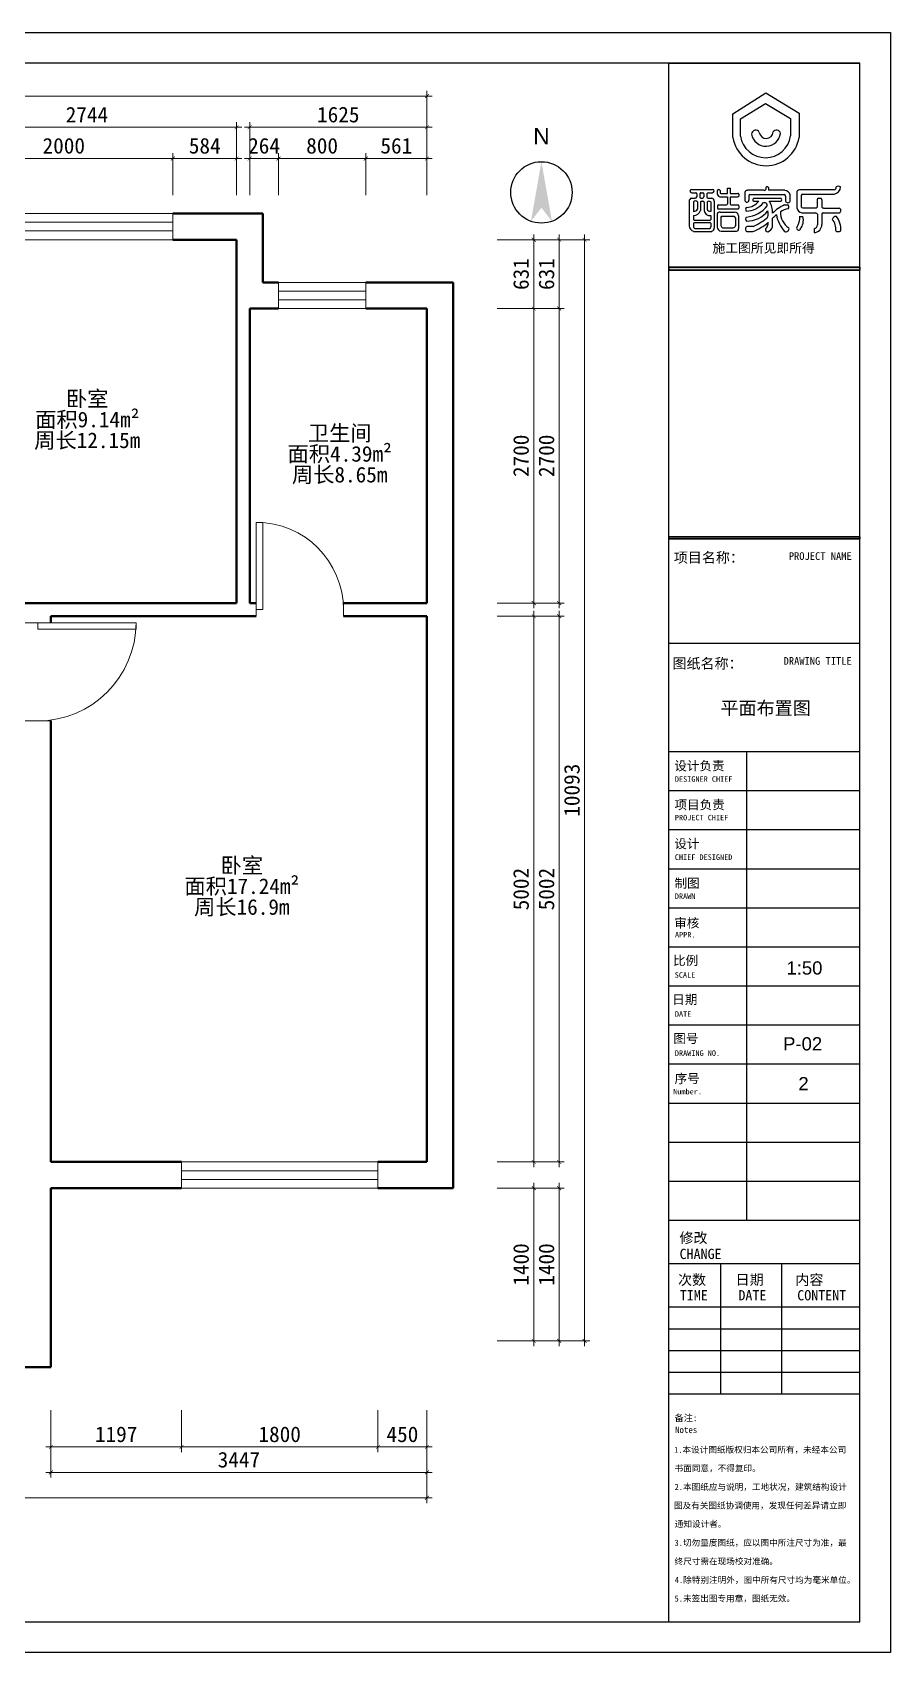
# Model space of a CAD drawing. Header units: millimetres. Extents: x 0 to 67000, y -21025 to -3421.
# Drawn here: x 36133 to 44000, y -21025 to -6175 of the extents above; entities that cross this region are included whole.
import ezdxf

# ---------------------------------------------------------------- set-up
doc = ezdxf.new("R2010")
doc.units = ezdxf.units.MM
doc.layers.get('0').update_dxf_attribs({"lineweight": 13})
for name, color, linetype in [('00图框', 7, 'Continuous'), ('SH-尺寸标注', 32, 'Continuous'), ('SH-符号标注', 1, 'Continuous'), ('图框', 4, 'Continuous'), ('图框文字', 7, 'Continuous')]:
    doc.layers.add(name, color=color, linetype=linetype)
for name, color, linetype, lineweight in [('BS-非承重墙', 7, 'Continuous', 50), ('DS-门窗', 7, 'Continuous', 13), ('SH-文字标注', 2, 'Continuous', 13)]:
    doc.layers.add(name, color=color, linetype=linetype, lineweight=lineweight)
doc.styles.add('0e113b756c7cbd20a20592cb0b51655f_SimSun', font='', dxfattribs={"height": 176.635064})
doc.styles.add('1e150f8d9abff80a802f8b29d9676000_SimSun', font='', dxfattribs={"height": 235.513419})
doc.styles.add('2d1e2366a3f214301024c2bbb94502e4_SimSun', font='', dxfattribs={"height": 125.877061})
doc.styles.add('31c75dbd597bbf9dbb9d78976e414cb7_SimSun', font='', dxfattribs={"height": 141.056165})
doc.styles.add('8c1861f19ccae897a1b159ab4070abdc_SimSun', font='', dxfattribs={"height": 214.912156})
doc.styles.add('b411453e04fa315575d897f6d9934d12_SimSun', font='', dxfattribs={"height": 210.993931})
doc.styles.add('DEFAULT_COMPASS_NEW_TEXT_STYLE46.90906220242788_Arial', font='', dxfattribs={"height": 375.272498})
doc.styles.add('e7311fcd6f339991f75d87c2bb3e43e7_SimSun', font='', dxfattribs={"height": 149.872176})
doc.styles.get("Standard").update_dxf_attribs({"font": 'SimSun.ttf'})
doc.styles.add('T_20_SimSun', font='', dxfattribs={"height": 178.571429})
doc.styles.add('自定义样式_Arial_303.3707865168539', font='', dxfattribs={"height": 303.370787})
doc.styles.add('自定义样式_SimSun_303.3707865168539', font='', dxfattribs={"height": 303.370787})
doc.styles.get('0e113b756c7cbd20a20592cb0b51655f_SimSun').set_extended_font_data('SimSun')
doc.styles.get('1e150f8d9abff80a802f8b29d9676000_SimSun').set_extended_font_data('SimSun')
doc.styles.get('2d1e2366a3f214301024c2bbb94502e4_SimSun').set_extended_font_data('SimSun')
doc.styles.get('31c75dbd597bbf9dbb9d78976e414cb7_SimSun').set_extended_font_data('SimSun')
doc.styles.get('8c1861f19ccae897a1b159ab4070abdc_SimSun').set_extended_font_data('SimSun')
doc.styles.get('b411453e04fa315575d897f6d9934d12_SimSun').set_extended_font_data('SimSun')
doc.styles.get('DEFAULT_COMPASS_NEW_TEXT_STYLE46.90906220242788_Arial').set_extended_font_data('Arial')
doc.styles.get('e7311fcd6f339991f75d87c2bb3e43e7_SimSun').set_extended_font_data('SimSun')
doc.styles.get('T_20_SimSun').set_extended_font_data('SimSun')
doc.styles.get('自定义样式_Arial_303.3707865168539').set_extended_font_data('Arial')
doc.styles.get('自定义样式_SimSun_303.3707865168539').set_extended_font_data('SimSun')
doc.dimstyles.new('D_20_2.35', dxfattribs={"dimtxt": 142.857143, "dimasz": 35.714286, "dimexe": 47.619048, "dimexo": 0, "dimgap": 0, "dimtad": 1, "dimdec": 0, "dimzin": 1, "dimdsep": 46, "dimtxsty": 'Standard', "dimblk": 'ARCHTICK', "dimcen": 0.09, "dimdle": 47.619048, "dimclrd": 252, "dimclre": 252, "dimclrt": 134, "dimadec": 0, "dimazin": 0, "dimtfac": 1, "dimtdec": 4, "dimtix": 1, "dimtmove": 2, "dimatfit": 3, "dimfxl": 335.714273, "dimfxlon": 1, "dimtolj": 1, "dimtzin": 0, "dimlwd": 9, "dimlwe": 9, "dimarcsym": 0})

# ---------------------------------------------------------------- blocks, each defined once
blk = doc.blocks.new('_Frame133990009')
at = {"layer": '00图框'}
for points in [[(-1, -5885), (-3501, -5885), (-3501, -5941), (-1, -5941)], [(-1, -10828), (-3501, -10828), (-3501, -10867), (-1, -10867)]]:
    blk.add_hatch(color=251, dxfattribs=at).paths.add_polyline_path(points, flags=0)
at = {"color": 7, "linetype": 'Continuous', "ltscale": 2}
for p, q in [((-3501, -5885), (-1, -5885)), ((-3501, -5941), (-3501, -5885)), ((-1, -5885), (-1, -5941)), ((-1, -5941), (-3501, -5941)), ((-3501, -10828), (-1, -10828)), ((-3501, -10867), (-3501, -10828)), ((-1, -10867), (-3501, -10867)), ((-1, -10828), (-1, -10867))]:
    blk.add_line(p, q, dxfattribs=at)
at = {"layer": '00图框', "color": 7, "linetype": 'Continuous', "ltscale": 2}
for p, q in [((-3501, -30715), (-3501, -2147)), ((-3501, -2147), (-1, -2147)), ((-2325, -3072), (-1720, -2691)), ((-2187, -3167), (-1730, -2883)), ((-1730, -2883), (-1269, -3158)), ((-1720, -2691), (-1113, -3063)), ((-2325, -3509), (-2325, -3072)), ((-2187, -3484), (-2187, -3167)), ((-1269, -3158), (-1269, -3478)), ((-1113, -3063), (-1113, -3506)), ((-2427, -4533), (-2427, -4439)), ((-2427, -4439), (-2378, -4439)), ((-2378, -4439), (-2378, -4533)), ((-1724, -4422), (-1724, -4461)), ((-1674, -4422), (-1674, -4461)), ((-3130, -4676), (-3130, -5128)), ((-3084, -4458), (-2700, -4458)), ((-3083, -4621), (-3016, -4621)), ((-3080, -4520), (-3007, -4520)), ((-3046, -4688), (-3046, -4861)), ((-2985, -4540), (-2985, -4596)), ((-2977, -4686), (-2977, -4822)), ((-2932, -4540), (-2932, -4596)), ((-2923, -4699), (-2923, -4844)), ((-2905, -4519), (-2876, -4519)), ((-2905, -4621), (-2876, -4621)), ((-2905, -4677), (-2876, -4677)), ((-2860, -4540), (-2860, -4596)), ((-2853, -4699), (-2853, -4844)), ((-2803, -4540), (-2803, -4596)), ((-2800, -4686), (-2800, -4822)), ((-2779, -4621), (-2713, -4621)), ((-2776, -4520), (-2703, -4520)), ((-2733, -4688), (-2733, -4861)), ((-2669, -4676), (-2669, -5167)), ((-2614, -4483), (-2614, -4545)), ((-2592, -4741), (-2441, -4741)), ((-2558, -4480), (-2558, -4520)), ((-2542, -4596), (-2427, -4596)), ((-2541, -4533), (-2427, -4533)), ((-2427, -4596), (-2427, -4722)), ((-2378, -4533), (-2239, -4533)), ((-2378, -4594), (-2237, -4594)), ((-2378, -4594), (-2378, -4723)), ((-2362, -4741), (-2240, -4741)), ((-2218, -4545), (-2218, -4580)), ((-2106, -4514), (-2106, -4660)), ((-1750, -4476), (-2059, -4476)), ((-2035, -4575), (-2035, -4655)), ((-2013, -4555), (-1386, -4555)), ((-1947, -4676), (-1853, -4676)), ((-1942, -4621), (-1448, -4621)), ((-1767, -4702), (-1731, -4702)), ((-1376, -4476), (-1659, -4476)), ((-1653, -4676), (-1447, -4676)), ((-1379, -4743), (-1323, -4743)), ((-1362, -4585), (-1362, -4675)), ((-1274, -4676), (-1274, -4561)), ((-1153, -4495), (-1153, -4797)), ((-467, -4466), (-1088, -4466)), ((-1075, -4571), (-1075, -4777)), ((-1046, -4544), (-471, -4544)), ((-781, -4652), (-781, -4785)), ((-758, -4620), (-710, -4620)), ((-696, -4652), (-696, -4786)), ((-3046, -4937), (-3046, -5014)), ((-3024, -5024), (-2755, -5024)), ((-2733, -4937), (-2733, -5014)), ((-2617, -4912), (-2617, -5150)), ((-2611, -4760), (-2611, -4803)), ((-2591, -4818), (-2232, -4818)), ((-2558, -4874), (-2295, -4874)), ((-2548, -4985), (-2548, -5118)), ((-2536, -4952), (-2315, -4952)), ((-2280, -4981), (-2280, -5124)), ((-2221, -4941), (-2221, -5178)), ((-2216, -4761), (-2216, -4802)), ((-1599, -5146), (-1599, -4989)), ((-1101, -4953), (-1041, -4953)), ((-1060, -4888), (-809, -4888)), ((-1047, -4799), (-813, -4799)), ((-777, -4914), (-777, -5110)), ((-697, -4914), (-697, -5103)), ((-673, -4888), (-378, -4888)), ((-667, -4800), (-379, -4800)), ((-355, -4820), (-355, -4867)), ((-3049, -5228), (-2715, -5228)), ((-3046, -5079), (-3046, -5146)), ((-3027, -5066), (-2746, -5066)), ((-3012, -5176), (-2756, -5176)), ((-2733, -5079), (-2733, -5146)), ((-2542, -5227), (-2260, -5227)), ((-2509, -5162), (-2324, -5162)), ((-2071, -5231), (-1963, -5231)), ((-1956, -5140), (-2066, -5140)), ((-838, -5179), (-838, -5249)), ((-3501, -10867), (-1, -10867)), ((-3501, -12775), (-1, -12775)), ((-3501, -14763), (-1, -14763)), ((-2069, -23354), (-2069, -14763)), ((-3501, -15479), (-1, -15479)), ((-3501, -16195), (-1, -16195)), ((-3501, -16911), (-1, -16911)), ((-3501, -17627), (-1, -17627)), ((-3501, -18343), (-1, -18343)), ((-3501, -19059), (-1, -19059)), ((-3501, -19775), (-1, -19775)), ((-3501, -20491), (-1, -20491)), ((-3501, -21207), (-1, -21207)), ((-3501, -21922), (-1, -21922)), ((-3501, -22638), (-1, -22638)), ((-3501, -23354), (-1, -23354)), ((-3501, -24150), (-1, -24150)), ((-2546, -26536), (-2546, -24150)), ((-1432, -26536), (-1432, -24150)), ((-3501, -24945), (-1, -24945)), ((-3501, -25343), (-1, -25343)), ((-3501, -25741), (-1, -25741)), ((-3501, -26138), (-1, -26138)), ((-3501, -26536), (-1, -26536))]:
    blk.add_line(p, q, dxfattribs=at)
at = {"layer": '00图框', "color": 251, "linetype": 'Continuous', "ltscale": 2}
for p, q in [((-1, -5885), (-3501, -5885)), ((-3501, -5885), (-3501, -5941)), ((-1, -5941), (-1, -5885)), ((-3501, -5941), (-1, -5941)), ((-1, -10828), (-3501, -10828)), ((-3501, -10828), (-3501, -10867)), ((-3501, -10867), (-1, -10867)), ((-1, -10867), (-1, -10828))]:
    blk.add_line(p, q, dxfattribs=at)
at = {"layer": '00图框', "color": 7, "linetype": 'Continuous', "ltscale": 2, "flags": 128}
for points in [[(-41435, -1581), (565, -1581), (565, -31281), (-41435, -31281), (-41435, -1581)], [(-39567, -30715), (-1, -30715), (-1, -2147), (-39567, -2147), (-39567, -30715)]]:
    blk.add_lwpolyline(points, dxfattribs=at)
at = {"layer": '00图框', "color": 7, "linetype": 'Continuous', "ltscale": 2}
for centre, radius, start, end in [((-1719, -3412), 613, 189.0633, 351.2254), ((-1729, -3414), 464, 188.6788, 352.0826), ((-1909, -3446), 73.8, 25.4217, 181.4755), ((-1720, -3401), 267, 189.9871, 353.3239), ((-1716, -3397), 127, 187.8755, 356.2645), ((-1528, -3446), 73.9, 10.3302, 146.5496), ((-1699, -4439), 30.1, 34.3448, 145.6552), ((-485, -4414), 131, 276.043, 0.6561), ((-483, -4417), 51.9, 287.8972, 5.2615), ((-393, -4470), 69.6, 56.3684, 123.6316), ((-3065, -4684), 65.9, 105.8398, 172.9577), ((-3082, -4489), 31.3, 94.3187, 273.3506), ((-3011, -4713), 43, 39.0145, 144.5069), ((-3016, -4589), 31.6, 269.145, 346.8235), ((-3005, -4540), 19.7, 357.9813, 95.3251), ((-2906, -4546), 26.9, 88.0429, 167.3039), ((-2908, -4598), 23.5, 177.1117, 278.9893), ((-2900, -4700), 23, 102.506, 178.9752), ((-2877, -4537), 17.7, 349.2425, 85.6662), ((-2886, -4596), 26.3, 292.9891, 0.3126), ((-2875, -4699), 22, 359.8645, 92.4738), ((-2777, -4546), 26, 87.0397, 167.2921), ((-2779, -4596), 24.3, 179.7737, 268.0035), ((-2768, -4733), 56.3, 51.8261, 124.5623), ((-2725, -4675), 55.8, 359.2366, 77.7973), ((-2702, -4489), 31.3, 266.6494, 85.6813), ((-2586, -4489), 29.3, 18.3262, 167.8205), ((-2547, -4526), 70.5, 195.3683, 273.7092), ((-2589, -4763), 22.3, 97.023, 172.3879), ((-2544, -4519), 14.5, 186.1129, 278.4123), ((-2448, -4721), 20.5, 288.7577, 357.8254), ((-2355, -4719), 23.4, 189.8664, 250.4176), ((-2239, -4765), 23.8, 9.8926, 92.8722), ((-2238, -4556), 22.6, 27.0659, 91.1627), ((-2240, -4571), 23.9, 276.5681, 337.7041), ((-2052, -4533), 57.2, 96.6007, 160.3597), ((-2070, -4656), 35.9, 186.187, 2.5361), ((-2097, -4432), 427, 272.3026, 320.7721), ((-2094, -4482), 310, 273.9523, 321.1287), ((-2013, -4577), 22, 91.6309, 173.2415), ((-1930, -4650), 31.5, 111.6127, 237.2128), ((-1750, -4448), 28.5, 268.8742, 333.4444), ((-1788, -4783), 99.1, 15.3673, 54.4676), ((-1655, -4457), 19.8, 190.6555, 259.3445), ((-2026, -4881), 425, 357.8846, 28.7671), ((-1071, -5425), 748, 114.3082, 135.1267), ((-1458, -4649), 29.8, 291.0497, 70.1958), ((-1393, -4585), 31.1, 0.021, 77.2986), ((-1384, -4589), 113, 14.2994, 86.0895), ((-1318, -4655), 48.4, 203.5785, 334.051), ((-1344, -4783), 46.2, 317.397, 62.1117), ((-1090, -4550), 83.9, 89.0622, 139.2711), ((-1035, -4585), 42.5, 105.192, 161.4386), ((-737, -4660), 44.8, 118.117, 170.1296), ((-744, -4654), 47.9, 2.4315, 45.3303), ((-3044, -4786), 75.4, 268.286, 331.4678), ((-3043, -4812), 125, 268.7071, 344.9623), ((-3025, -4999), 25.1, 215.6619, 274.0552), ((-2751, -4836), 102, 184.5653, 280.0218), ((-2743, -4801), 60.6, 199.7555, 279.2299), ((-2757, -4992), 31.5, 272.4689, 318.043), ((-2551, -4949), 76.1, 95.4692, 150.4293), ((-2589, -4794), 23.7, 201.5589, 265.2478), ((-2490, -4988), 58.4, 142.4892, 177.2382), ((-2317, -4991), 38.7, 15.3429, 86.4694), ((-2298, -4951), 77.5, 7.3153, 87.9697), ((-2234, -4799), 18.7, 276.5205, 350.2473), ((-2050, -5003), 45.3, 123.3782, 235.8729), ((-2051, -4827), 42.8, 121.8392, 226.6122), ((-2073, -4546), 495, 269.6552, 321.4289), ((-2133, -4404), 564, 275.8575, 321.3412), ((-2482, -4022), 1236, 295.1849, 310.2737), ((-2024, -4918), 344, 352.3038, 10.7649), ((-906, -5684), 982, 129.226, 134.9163), ((-871, -4800), 668, 190.7057, 220.3029), ((-1261, -5157), 346, 98.1899, 123.8383), ((-1129, -4885), 325, 177.3231, 238.5217), ((-1425, -4975), 325, 325.9002, 3.9769), ((-1042, -4777), 112, 189.9894, 261.0429), ((-1324, -5017), 290, 323.8129, 12.8), ((-1044, -4767), 31.9, 197.063, 266.0296), ((-817, -4747), 52.8, 274.9534, 313.251), ((-817, -4932), 43.9, 23.1977, 79.7655), ((-668, -4917), 29.4, 98.9535, 172.6014), ((-667, -4762), 37.8, 218.8604, 269.4316), ((-426, -5038), 85.3, 93.6778, 159.4525), ((-695, -5182), 257, 351.6279, 42.5776), ((-731, -5192), 384, 356.0858, 38.6706), ((-381, -4828), 27.8, 16.3888, 84.9004), ((-377, -4866), 22.2, 266.9322, 356.9554), ((-3017, -5118), 114, 184.546, 253.5877), ((-3028, -5085), 19, 88.4624, 161.4065), ((-3014, -5144), 31.7, 182.8788, 273.3527), ((-2764, -5146), 30.4, 284.461, 1.1456), ((-2746, -5079), 12.2, 356.5833, 90.1358), ((-2731, -5167), 62.6, 284.7024, 359.8657), ((-2521, -5132), 97.8, 190.6832, 257.6799), ((-2498, -5112), 50.5, 186.4435, 257.5309), ((-2328, -5113), 49.1, 275.0012, 347.3706), ((-2269, -5180), 48.2, 280.6915, 1.9889), ((-2046, -5187), 50.7, 113.2665, 240.4321), ((-2276, -4375), 912, 290.1177, 311.0182), ((-1694, -5198), 37.4, 153.4314, 282.6999), ((-1825, -5071), 147, 311.4031, 3.379), ((-1727, -5108), 133, 288.0126, 343.6602), ((-1357, -5176), 60.2, 247.696, 13.0599), ((-1121, -5169), 36.5, 161.6014, 329.0657), ((-834, -5112), 137, 268.3218, 3.7575), ((-853, -5104), 76.3, 281.0456, 355.655), ((-395, -5139), 92, 240.085, 300.5245)]:
    blk.add_arc(centre, radius, start, end, dxfattribs=at)
at = {"layer": '00图框', "color": 7, "insert": (-2700, -5446), "char_height": 171.9, "attachment_point": 1, "line_spacing_factor": 0.8, "style": '8c1861f19ccae897a1b159ab4070abdc_SimSun'}
blk.add_mtext('施工图所见即所得', dxfattribs=at)
at = {"layer": '图框文字', "color": 7, "attachment_point": 1, "line_spacing_factor": 0.8}
for s, insert, char_height, style in [('项目名称：', (-3409, -11113), 188.4, '1e150f8d9abff80a802f8b29d9676000_SimSun'), ('PROJECT NAME', (-1301, -11110), 141.31, '0e113b756c7cbd20a20592cb0b51655f_SimSun'), ('图纸名称：', (-3433, -13055), 188.4, '1e150f8d9abff80a802f8b29d9676000_SimSun'), ('DRAWING TITLE', (-1397, -13032), 141.31, '0e113b756c7cbd20a20592cb0b51655f_SimSun'), ('设计负责', (-3400, -14941), 168.8, 'b411453e04fa315575d897f6d9934d12_SimSun'), ('DESIGNER CHIEF', (-3390, -15218), 100.7, '2d1e2366a3f214301024c2bbb94502e4_SimSun'), ('项目负责', (-3397, -15654), 168.8, 'b411453e04fa315575d897f6d9934d12_SimSun'), ('PROJECT CHIEF', (-3390, -15924), 100.7, '2d1e2366a3f214301024c2bbb94502e4_SimSun'), ('设计', (-3400, -16368), 168.8, 'b411453e04fa315575d897f6d9934d12_SimSun'), ('CHIEF DESIGNED', (-3391, -16649), 100.7, '2d1e2366a3f214301024c2bbb94502e4_SimSun'), ('制图', (-3396, -17092), 168.8, 'b411453e04fa315575d897f6d9934d12_SimSun'), ('DRAWN', (-3390, -17365), 100.7, '2d1e2366a3f214301024c2bbb94502e4_SimSun'), ('审核', (-3402, -17822), 168.8, 'b411453e04fa315575d897f6d9934d12_SimSun'), ('APPR.', (-3388, -18071), 100.7, '2d1e2366a3f214301024c2bbb94502e4_SimSun'), ('比例', (-3423, -18509), 168.8, 'b411453e04fa315575d897f6d9934d12_SimSun'), ('SCALE', (-3393, -18809), 100.7, '2d1e2366a3f214301024c2bbb94502e4_SimSun'), ('日期', (-3438, -19224), 168.8, 'b411453e04fa315575d897f6d9934d12_SimSun'), ('DATE', (-3390, -19525), 100.7, '2d1e2366a3f214301024c2bbb94502e4_SimSun'), ('图号', (-3419, -19938), 168.8, 'b411453e04fa315575d897f6d9934d12_SimSun'), ('DRAWING NO.', (-3390, -20241), 100.7, '2d1e2366a3f214301024c2bbb94502e4_SimSun'), ('序号', (-3395, -20674), 168.8, 'b411453e04fa315575d897f6d9934d12_SimSun'), ('Number.', (-3420, -20947), 100.7, '2d1e2366a3f214301024c2bbb94502e4_SimSun'), ('修改', (-3306, -23583), 188.4, '1e150f8d9abff80a802f8b29d9676000_SimSun'), ('CHANGE', (-3303, -23878), 188.4, '1e150f8d9abff80a802f8b29d9676000_SimSun'), ('次数', (-3331, -24353), 188.4, '1e150f8d9abff80a802f8b29d9676000_SimSun'), ('日期', (-2277, -24350), 188.4, '1e150f8d9abff80a802f8b29d9676000_SimSun'), ('内容', (-1181, -24353), 188.4, '1e150f8d9abff80a802f8b29d9676000_SimSun'), ('TIME', (-3300, -24636), 188.4, '1e150f8d9abff80a802f8b29d9676000_SimSun'), ('DATE', (-2225, -24636), 188.4, '1e150f8d9abff80a802f8b29d9676000_SimSun'), ('CONTENT', (-1146, -24636), 188.4, '1e150f8d9abff80a802f8b29d9676000_SimSun'), ('备注:', (-3395, -26918), 119.9, 'e7311fcd6f339991f75d87c2bb3e43e7_SimSun'), ('Notes', (-3387, -27137), 119.9, 'e7311fcd6f339991f75d87c2bb3e43e7_SimSun'), ('1.本设计图纸版权归本公司所有，未经本公司', (-3404, -27506), 112.84, '31c75dbd597bbf9dbb9d78976e414cb7_SimSun'), ('书面同意，不得复印。', (-3395, -27847), 112.8, '31c75dbd597bbf9dbb9d78976e414cb7_SimSun'), ('2.本图纸应与说明，工地状况，建筑结构设计', (-3394, -28188), 112.84, '31c75dbd597bbf9dbb9d78976e414cb7_SimSun'), ('图及有关图纸协调使用，发现任何差异请立即', (-3407, -28529), 112.84, '31c75dbd597bbf9dbb9d78976e414cb7_SimSun'), ('通知设计者。', (-3392, -28867), 112.8, '31c75dbd597bbf9dbb9d78976e414cb7_SimSun'), ('3.切勿量度图纸，应以图中所注尺寸为准，最', (-3395, -29211), 112.84, '31c75dbd597bbf9dbb9d78976e414cb7_SimSun'), ('终尺寸需在现场校对准确。', (-3396, -29552), 112.84, '31c75dbd597bbf9dbb9d78976e414cb7_SimSun'), ('4.除特别注明外，图中所有尺寸均为毫米单位。', (-3392, -29893), 112.84, '31c75dbd597bbf9dbb9d78976e414cb7_SimSun'), ('5.未签出图专用章，图纸无效。', (-3395, -30233), 112.84, '31c75dbd597bbf9dbb9d78976e414cb7_SimSun')]:
    blk.add_mtext(s, dxfattribs=dict(at, insert=insert, char_height=char_height, style=style))
blk = doc.blocks.new('WINDOW_0454d6fb4cd76eadd359e260ab275495_08940aaeb3d747389f920cb5cfb5c3ab')
at = {"layer": 'DS-门窗', "color": 60, "linetype": 'Continuous', "ltscale": 2}
for p, q in [((5380.024, 4704), (6180.024, 4704)), ((5380.024, 4464), (5380.024, 4704)), ((5380.024, 4624), (6180.024, 4624)), ((6180.024, 4704), (6180.024, 4464)), ((5380.024, 4544), (6180.024, 4544)), ((6180.024, 4464), (5380.024, 4464))]:
    blk.add_line(p, q, dxfattribs=at)
blk = doc.blocks.new('WINDOW_0bf0849176abca271c73d5e02b515a7a_a69a7be99d4f4c469ebba05df959e93d')
at = {"layer": 'DS-门窗', "color": 60, "linetype": 'Continuous', "ltscale": 2}
for p, q in [((2412, 5335), (4412, 5335)), ((2412, 5095), (2412, 5335)), ((2412, 5255), (4412, 5255)), ((4412, 5335), (4412, 5095)), ((2412, 5175), (4412, 5175)), ((4412, 5095), (2412, 5095))]:
    blk.add_line(p, q, dxfattribs=at)
blk = doc.blocks.new('LEGEND_3e1924bf48cd455502cd6dd321e4fbfe_e7f481db3c4c40d8abf49df3941ffb18')
at = {"layer": 'DS-门窗', "color": 60, "linetype": 'Continuous', "ltscale": 2}
for p, q in [((0, 120), (0, 0)), ((800, 120), (800, 0))]:
    blk.add_line(p, q, dxfattribs=at)
at = {"layer": 'DS-门窗', "color": 60, "linetype": 'Continuous', "ltscale": 2, "flags": 128}
blk.add_lwpolyline([(0, 60), (0, 860), (60, 860), (60, 60), (0, 60)], dxfattribs=at)
at = {"layer": 'DS-门窗', "color": 60, "linetype": 'Continuous', "ltscale": 2}
blk.add_arc((0, 60), 800, 0, 90, dxfattribs=at)
blk = doc.blocks.new('WINDOW_651d1b27b1119d189fde12601428cfb8_adc89733773943f6adb41fee4168a95d')
at = {"layer": 'DS-门窗', "color": 60, "linetype": 'Continuous', "ltscale": 2}
for p, q in [((6291, -3358), (4491, -3358)), ((4491, -3358), (4491, -3598)), ((6291, -3598), (6291, -3358)), ((4491, -3438), (6291, -3438)), ((4491, -3518), (6291, -3518)), ((4491, -3598), (6291, -3598))]:
    blk.add_line(p, q, dxfattribs=at)
blk = doc.blocks.new('LEGEND_1930c1a60e44aec1322f032919471f35_2d1f8afeb9ce4e0ea7dc1e4a90488654')
at = {"layer": 'DS-门窗', "color": 60, "linetype": 'Continuous', "ltscale": 2}
for p, q in [((0, 240), (0, 0)), ((900, 240), (900, 0))]:
    blk.add_line(p, q, dxfattribs=at)
at = {"layer": 'DS-门窗', "color": 60, "linetype": 'Continuous', "ltscale": 2, "flags": 128}
blk.add_lwpolyline([(0, 120), (0, 1020), (60, 1020), (60, 120), (0, 120)], dxfattribs=at)
at = {"layer": 'DS-门窗', "color": 60, "linetype": 'Continuous', "ltscale": 2}
blk.add_arc((0, 120), 900, 0, 90, dxfattribs=at)
blk = doc.blocks.new('_ArchTick')
at = {"color": 0, "linetype": 'ByBlock', "const_width": 0.15}
blk.add_lwpolyline([(-0.5, -0.5), (0.5, 0.5)], dxfattribs=at)
blk = doc.blocks.new('*D196')
at = {"layer": 'Defpoints', "color": 0}
for p in [(40859, -8075), (41195, -8075), (40859, -18168)]:
    blk.add_point(p, dxfattribs=at)
at = {"layer": 'SH-尺寸标注', "color": 252, "linetype": 'Continuous', "lineweight": 9}
for p, q in [((40859, -8075), (41242, -8075)), ((41195, -18215), (41195, -8027)), ((40859, -18168), (41242, -18168))]:
    blk.add_line(p, q, dxfattribs=at)
at = {"layer": 'SH-尺寸标注', "color": 252, "lineweight": 9, "xscale": 35.71428581050463, "yscale": 35.71428581050463, "zscale": 35.71428581050463}
for p, rotation in [((41195, -8075), 90), ((41195, -18168), 270)]:
    blk.add_blockref('_ArchTick', p, dxfattribs=dict(at, rotation=rotation))
at = {"layer": 'SH-尺寸标注', "color": 134, "insert": (41079, -13121), "char_height": 142.9, "attachment_point": 5, "rotation": 90}
blk.add_mtext('\\A1;10093', dxfattribs=at)
blk = doc.blocks.new('*D195')
at = {"layer": 'Defpoints', "color": 0}
for p in [(39750, -6758), (26256, -7094), (39750, -7094)]:
    blk.add_point(p, dxfattribs=at)
at = {"layer": 'SH-尺寸标注', "color": 252, "linetype": 'Continuous', "lineweight": 9}
for p, q in [((26208, -6758), (39798, -6758)), ((26256, -7094), (26256, -6710)), ((39750, -7094), (39750, -6710))]:
    blk.add_line(p, q, dxfattribs=at)
at = {"layer": 'SH-尺寸标注', "color": 252, "lineweight": 9, "xscale": 35.71428581050463, "yscale": 35.71428581050463, "zscale": 35.71428581050463, "rotation": 180}
blk.add_blockref('_ArchTick', (26256, -6758), dxfattribs=at)
at = {"layer": 'SH-尺寸标注', "color": 252, "lineweight": 9, "xscale": 35.71428581050463, "yscale": 35.71428581050463, "zscale": 35.71428581050463}
blk.add_blockref('_ArchTick', (39750, -6758), dxfattribs=at)
at = {"layer": 'SH-尺寸标注', "color": 134, "insert": (33003, -6643), "char_height": 142.9, "attachment_point": 5}
blk.add_mtext('\\A1;13494', dxfattribs=at)
blk = doc.blocks.new('*D194')
at = {"layer": 'Defpoints', "color": 0}
for p in [(26256, -19270), (39750, -19270), (39750, -19606)]:
    blk.add_point(p, dxfattribs=at)
at = {"layer": 'SH-尺寸标注', "color": 252, "linetype": 'Continuous', "lineweight": 9}
for p, q in [((26256, -19270), (26256, -19654)), ((39750, -19270), (39750, -19654)), ((26208, -19606), (39798, -19606))]:
    blk.add_line(p, q, dxfattribs=at)
at = {"layer": 'SH-尺寸标注', "color": 252, "lineweight": 9, "xscale": 35.71428581050463, "yscale": 35.71428581050463, "zscale": 35.71428581050463, "rotation": 180}
blk.add_blockref('_ArchTick', (26256, -19606), dxfattribs=at)
at = {"layer": 'SH-尺寸标注', "color": 252, "lineweight": 9, "xscale": 35.71428581050463, "yscale": 35.71428581050463, "zscale": 35.71428581050463}
blk.add_blockref('_ArchTick', (39750, -19606), dxfattribs=at)
at = {"layer": 'SH-尺寸标注', "color": 134, "insert": (33003, -19491), "char_height": 142.9, "attachment_point": 5}
blk.add_mtext('\\A1;13494', dxfattribs=at)
blk = doc.blocks.new('*D188')
at = {"layer": 'Defpoints', "color": 0}
for p in [(40393, -16768), (40729, -16768), (40393, -18168)]:
    blk.add_point(p, dxfattribs=at)
at = {"layer": 'SH-尺寸标注', "color": 252, "linetype": 'Continuous', "lineweight": 9}
for p, q in [((40393, -16768), (40776, -16768)), ((40729, -18215), (40729, -16720)), ((40393, -18168), (40776, -18168))]:
    blk.add_line(p, q, dxfattribs=at)
at = {"layer": 'SH-尺寸标注', "color": 252, "lineweight": 9, "xscale": 35.71428581050463, "yscale": 35.71428581050463, "zscale": 35.71428581050463}
for p, rotation in [((40729, -16768), 90), ((40729, -18168), 270)]:
    blk.add_blockref('_ArchTick', p, dxfattribs=dict(at, rotation=rotation))
at = {"layer": 'SH-尺寸标注', "color": 134, "insert": (40613, -17468), "char_height": 142.9, "attachment_point": 5, "rotation": 90}
blk.add_mtext('\\A1;1400', dxfattribs=at)
blk = doc.blocks.new('*D187')
at = {"layer": 'Defpoints', "color": 0}
for p in [(40393, -11526), (40729, -11526), (40393, -16528)]:
    blk.add_point(p, dxfattribs=at)
at = {"layer": 'SH-尺寸标注', "color": 252, "linetype": 'Continuous', "lineweight": 9}
for p, q in [((40393, -11526), (40776, -11526)), ((40729, -16575), (40729, -11478)), ((40393, -16528), (40776, -16528))]:
    blk.add_line(p, q, dxfattribs=at)
at = {"layer": 'SH-尺寸标注', "color": 252, "lineweight": 9, "xscale": 35.71428581050463, "yscale": 35.71428581050463, "zscale": 35.71428581050463}
for p, rotation in [((40729, -11526), 90), ((40729, -16528), 270)]:
    blk.add_blockref('_ArchTick', p, dxfattribs=dict(at, rotation=rotation))
at = {"layer": 'SH-尺寸标注', "color": 134, "insert": (40613, -14027), "char_height": 142.9, "attachment_point": 5, "rotation": 90}
blk.add_mtext('\\A1;5002', dxfattribs=at)
blk = doc.blocks.new('*D186')
at = {"layer": 'Defpoints', "color": 0}
for p in [(40393, -8706), (40729, -8706), (40393, -11406)]:
    blk.add_point(p, dxfattribs=at)
at = {"layer": 'SH-尺寸标注', "color": 252, "linetype": 'Continuous', "lineweight": 9}
for p, q in [((40393, -8706), (40776, -8706)), ((40729, -11453), (40729, -8658)), ((40393, -11406), (40776, -11406))]:
    blk.add_line(p, q, dxfattribs=at)
at = {"layer": 'SH-尺寸标注', "color": 252, "lineweight": 9, "xscale": 35.71428581050463, "yscale": 35.71428581050463, "zscale": 35.71428581050463}
for p, rotation in [((40729, -8706), 90), ((40729, -11406), 270)]:
    blk.add_blockref('_ArchTick', p, dxfattribs=dict(at, rotation=rotation))
at = {"layer": 'SH-尺寸标注', "color": 134, "insert": (40613, -10056), "char_height": 142.9, "attachment_point": 5, "rotation": 90}
blk.add_mtext('\\A1;2700', dxfattribs=at)
blk = doc.blocks.new('*D185')
at = {"layer": 'Defpoints', "color": 0}
for p in [(40393, -8075), (40729, -8075), (40393, -8706)]:
    blk.add_point(p, dxfattribs=at)
at = {"layer": 'SH-尺寸标注', "color": 252, "linetype": 'Continuous', "lineweight": 9}
for p, q in [((40393, -8075), (40776, -8075)), ((40729, -8753), (40729, -8027)), ((40393, -8706), (40776, -8706))]:
    blk.add_line(p, q, dxfattribs=at)
at = {"layer": 'SH-尺寸标注', "color": 252, "lineweight": 9, "xscale": 35.71428581050463, "yscale": 35.71428581050463, "zscale": 35.71428581050463}
for p, rotation in [((40729, -8075), 90), ((40729, -8706), 270)]:
    blk.add_blockref('_ArchTick', p, dxfattribs=dict(at, rotation=rotation))
at = {"layer": 'SH-尺寸标注', "color": 134, "insert": (40613, -8390), "char_height": 142.9, "attachment_point": 5, "rotation": 90}
blk.add_mtext('\\A1;631', dxfattribs=at)
blk = doc.blocks.new('*D180')
at = {"layer": 'Defpoints', "color": 0}
for p in [(36303, -18804), (37500, -18804), (37500, -19140)]:
    blk.add_point(p, dxfattribs=at)
at = {"layer": 'SH-尺寸标注', "color": 252, "linetype": 'Continuous', "lineweight": 9}
for p, q in [((36303, -18804), (36303, -19188)), ((37500, -18804), (37500, -19188)), ((36255, -19140), (37548, -19140))]:
    blk.add_line(p, q, dxfattribs=at)
at = {"layer": 'SH-尺寸标注', "color": 252, "lineweight": 9, "xscale": 35.71428581050463, "yscale": 35.71428581050463, "zscale": 35.71428581050463, "rotation": 180}
blk.add_blockref('_ArchTick', (36303, -19140), dxfattribs=at)
at = {"layer": 'SH-尺寸标注', "color": 252, "lineweight": 9, "xscale": 35.71428581050463, "yscale": 35.71428581050463, "zscale": 35.71428581050463}
blk.add_blockref('_ArchTick', (37500, -19140), dxfattribs=at)
at = {"layer": 'SH-尺寸标注', "color": 134, "insert": (36901, -19025), "char_height": 142.9, "attachment_point": 5}
blk.add_mtext('\\A1;1197', dxfattribs=at)
blk = doc.blocks.new('*D179')
at = {"layer": 'Defpoints', "color": 0}
for p in [(37500, -18804), (39300, -18804), (39300, -19140)]:
    blk.add_point(p, dxfattribs=at)
at = {"layer": 'SH-尺寸标注', "color": 252, "linetype": 'Continuous', "lineweight": 9}
for p, q in [((37500, -18804), (37500, -19188)), ((39300, -18804), (39300, -19188)), ((37452, -19140), (39348, -19140))]:
    blk.add_line(p, q, dxfattribs=at)
at = {"layer": 'SH-尺寸标注', "color": 252, "lineweight": 9, "xscale": 35.71428581050463, "yscale": 35.71428581050463, "zscale": 35.71428581050463, "rotation": 180}
blk.add_blockref('_ArchTick', (37500, -19140), dxfattribs=at)
at = {"layer": 'SH-尺寸标注', "color": 252, "lineweight": 9, "xscale": 35.71428581050463, "yscale": 35.71428581050463, "zscale": 35.71428581050463}
blk.add_blockref('_ArchTick', (39300, -19140), dxfattribs=at)
at = {"layer": 'SH-尺寸标注', "color": 134, "insert": (38400, -19025), "char_height": 142.9, "attachment_point": 5}
blk.add_mtext('\\A1;1800', dxfattribs=at)
blk = doc.blocks.new('*D178')
at = {"layer": 'Defpoints', "color": 0}
for p in [(39300, -18804), (39750, -18804), (39750, -19140)]:
    blk.add_point(p, dxfattribs=at)
at = {"layer": 'SH-尺寸标注', "color": 252, "linetype": 'Continuous', "lineweight": 9}
for p, q in [((39300, -18804), (39300, -19188)), ((39750, -18804), (39750, -19188)), ((39252, -19140), (39798, -19140))]:
    blk.add_line(p, q, dxfattribs=at)
at = {"layer": 'SH-尺寸标注', "color": 252, "lineweight": 9, "xscale": 35.71428581050463, "yscale": 35.71428581050463, "zscale": 35.71428581050463, "rotation": 180}
blk.add_blockref('_ArchTick', (39300, -19140), dxfattribs=at)
at = {"layer": 'SH-尺寸标注', "color": 252, "lineweight": 9, "xscale": 35.71428581050463, "yscale": 35.71428581050463, "zscale": 35.71428581050463}
blk.add_blockref('_ArchTick', (39750, -19140), dxfattribs=at)
at = {"layer": 'SH-尺寸标注', "color": 134, "insert": (39525, -19025), "char_height": 142.9, "attachment_point": 5}
blk.add_mtext('\\A1;450', dxfattribs=at)
blk = doc.blocks.new('*D163')
at = {"layer": 'Defpoints', "color": 0}
for p in [(37421, -7331), (35421, -7666), (37421, -7666)]:
    blk.add_point(p, dxfattribs=at)
at = {"layer": 'SH-尺寸标注', "color": 252, "linetype": 'Continuous', "lineweight": 9}
for p, q in [((35373, -7331), (37469, -7331)), ((35421, -7666), (35421, -7283)), ((37421, -7666), (37421, -7283))]:
    blk.add_line(p, q, dxfattribs=at)
at = {"layer": 'SH-尺寸标注', "color": 252, "lineweight": 9, "xscale": 35.71428581050463, "yscale": 35.71428581050463, "zscale": 35.71428581050463, "rotation": 180}
blk.add_blockref('_ArchTick', (35421, -7331), dxfattribs=at)
at = {"layer": 'SH-尺寸标注', "color": 252, "lineweight": 9, "xscale": 35.71428581050463, "yscale": 35.71428581050463, "zscale": 35.71428581050463}
blk.add_blockref('_ArchTick', (37421, -7331), dxfattribs=at)
at = {"layer": 'SH-尺寸标注', "color": 134, "insert": (36421, -7215), "char_height": 142.9, "attachment_point": 5}
blk.add_mtext('\\A1;2000', dxfattribs=at)
blk = doc.blocks.new('*D162')
at = {"layer": 'Defpoints', "color": 0}
for p in [(38005, -7331), (37421, -7666), (38005, -7666)]:
    blk.add_point(p, dxfattribs=at)
at = {"layer": 'SH-尺寸标注', "color": 252, "linetype": 'Continuous', "lineweight": 9}
for p, q in [((37373, -7331), (38053, -7331)), ((37421, -7666), (37421, -7283)), ((38005, -7666), (38005, -7283))]:
    blk.add_line(p, q, dxfattribs=at)
at = {"layer": 'SH-尺寸标注', "color": 252, "lineweight": 9, "xscale": 35.71428581050463, "yscale": 35.71428581050463, "zscale": 35.71428581050463, "rotation": 180}
blk.add_blockref('_ArchTick', (37421, -7331), dxfattribs=at)
at = {"layer": 'SH-尺寸标注', "color": 252, "lineweight": 9, "xscale": 35.71428581050463, "yscale": 35.71428581050463, "zscale": 35.71428581050463}
blk.add_blockref('_ArchTick', (38005, -7331), dxfattribs=at)
at = {"layer": 'SH-尺寸标注', "color": 134, "insert": (37713, -7215), "char_height": 142.9, "attachment_point": 5}
blk.add_mtext('\\A1;584', dxfattribs=at)
blk = doc.blocks.new('*D161')
at = {"layer": 'Defpoints', "color": 0}
for p in [(38389, -7331), (38125, -7666), (38389, -7666)]:
    blk.add_point(p, dxfattribs=at)
at = {"layer": 'SH-尺寸标注', "color": 252, "linetype": 'Continuous', "lineweight": 9}
for p, q in [((38077, -7331), (38437, -7331)), ((38125, -7666), (38125, -7283)), ((38389, -7666), (38389, -7283))]:
    blk.add_line(p, q, dxfattribs=at)
at = {"layer": 'SH-尺寸标注', "color": 252, "lineweight": 9, "xscale": 35.71428581050463, "yscale": 35.71428581050463, "zscale": 35.71428581050463, "rotation": 180}
blk.add_blockref('_ArchTick', (38125, -7331), dxfattribs=at)
at = {"layer": 'SH-尺寸标注', "color": 252, "lineweight": 9, "xscale": 35.71428581050463, "yscale": 35.71428581050463, "zscale": 35.71428581050463}
blk.add_blockref('_ArchTick', (38389, -7331), dxfattribs=at)
at = {"layer": 'SH-尺寸标注', "color": 134, "insert": (38257, -7215), "char_height": 142.9, "attachment_point": 5}
blk.add_mtext('\\A1;264', dxfattribs=at)
blk = doc.blocks.new('*D160')
at = {"layer": 'Defpoints', "color": 0}
for p in [(39189, -7331), (38389, -7666), (39189, -7666)]:
    blk.add_point(p, dxfattribs=at)
at = {"layer": 'SH-尺寸标注', "color": 252, "linetype": 'Continuous', "lineweight": 9}
for p, q in [((38341, -7331), (39237, -7331)), ((38389, -7666), (38389, -7283)), ((39189, -7666), (39189, -7283))]:
    blk.add_line(p, q, dxfattribs=at)
at = {"layer": 'SH-尺寸标注', "color": 252, "lineweight": 9, "xscale": 35.71428581050463, "yscale": 35.71428581050463, "zscale": 35.71428581050463, "rotation": 180}
blk.add_blockref('_ArchTick', (38389, -7331), dxfattribs=at)
at = {"layer": 'SH-尺寸标注', "color": 252, "lineweight": 9, "xscale": 35.71428581050463, "yscale": 35.71428581050463, "zscale": 35.71428581050463}
blk.add_blockref('_ArchTick', (39189, -7331), dxfattribs=at)
at = {"layer": 'SH-尺寸标注', "color": 134, "insert": (38789, -7215), "char_height": 142.9, "attachment_point": 5}
blk.add_mtext('\\A1;800', dxfattribs=at)
blk = doc.blocks.new('*D159')
at = {"layer": 'Defpoints', "color": 0}
for p in [(39750, -7331), (39189, -7666), (39750, -7666)]:
    blk.add_point(p, dxfattribs=at)
at = {"layer": 'SH-尺寸标注', "color": 252, "linetype": 'Continuous', "lineweight": 9}
for p, q in [((39141, -7331), (39798, -7331)), ((39189, -7666), (39189, -7283)), ((39750, -7666), (39750, -7283))]:
    blk.add_line(p, q, dxfattribs=at)
at = {"layer": 'SH-尺寸标注', "color": 252, "lineweight": 9, "xscale": 35.71428581050463, "yscale": 35.71428581050463, "zscale": 35.71428581050463, "rotation": 180}
blk.add_blockref('_ArchTick', (39189, -7331), dxfattribs=at)
at = {"layer": 'SH-尺寸标注', "color": 252, "lineweight": 9, "xscale": 35.71428581050463, "yscale": 35.71428581050463, "zscale": 35.71428581050463}
blk.add_blockref('_ArchTick', (39750, -7331), dxfattribs=at)
at = {"layer": 'SH-尺寸标注', "color": 134, "insert": (39469, -7215), "char_height": 142.9, "attachment_point": 5}
blk.add_mtext('\\A1;561', dxfattribs=at)
blk = doc.blocks.new('*D58')
at = {"layer": 'Defpoints', "color": 0}
for p in [(40626, -16768), (40962, -16768), (40626, -18168)]:
    blk.add_point(p, dxfattribs=at)
at = {"layer": 'SH-尺寸标注', "color": 252, "linetype": 'Continuous', "lineweight": 9}
for p, q in [((40626, -16768), (41009, -16768)), ((40962, -18215), (40962, -16720)), ((40626, -18168), (41009, -18168))]:
    blk.add_line(p, q, dxfattribs=at)
at = {"layer": 'SH-尺寸标注', "color": 252, "lineweight": 9, "xscale": 35.71428581050463, "yscale": 35.71428581050463, "zscale": 35.71428581050463}
for p, rotation in [((40962, -16768), 90), ((40962, -18168), 270)]:
    blk.add_blockref('_ArchTick', p, dxfattribs=dict(at, rotation=rotation))
at = {"layer": 'SH-尺寸标注', "color": 134, "insert": (40846, -17468), "char_height": 142.9, "attachment_point": 5, "rotation": 90}
blk.add_mtext('\\A1;1400', dxfattribs=at)
blk = doc.blocks.new('*D57')
at = {"layer": 'Defpoints', "color": 0}
for p in [(40626, -11526), (40962, -11526), (40626, -16528)]:
    blk.add_point(p, dxfattribs=at)
at = {"layer": 'SH-尺寸标注', "color": 252, "linetype": 'Continuous', "lineweight": 9}
for p, q in [((40626, -11526), (41009, -11526)), ((40962, -16575), (40962, -11478)), ((40626, -16528), (41009, -16528))]:
    blk.add_line(p, q, dxfattribs=at)
at = {"layer": 'SH-尺寸标注', "color": 252, "lineweight": 9, "xscale": 35.71428581050463, "yscale": 35.71428581050463, "zscale": 35.71428581050463}
for p, rotation in [((40962, -11526), 90), ((40962, -16528), 270)]:
    blk.add_blockref('_ArchTick', p, dxfattribs=dict(at, rotation=rotation))
at = {"layer": 'SH-尺寸标注', "color": 134, "insert": (40846, -14027), "char_height": 142.9, "attachment_point": 5, "rotation": 90}
blk.add_mtext('\\A1;5002', dxfattribs=at)
blk = doc.blocks.new('*D56')
at = {"layer": 'Defpoints', "color": 0}
for p in [(40626, -8706), (40962, -8706), (40626, -11406)]:
    blk.add_point(p, dxfattribs=at)
at = {"layer": 'SH-尺寸标注', "color": 252, "linetype": 'Continuous', "lineweight": 9}
for p, q in [((40626, -8706), (41009, -8706)), ((40962, -11453), (40962, -8658)), ((40626, -11406), (41009, -11406))]:
    blk.add_line(p, q, dxfattribs=at)
at = {"layer": 'SH-尺寸标注', "color": 252, "lineweight": 9, "xscale": 35.71428581050463, "yscale": 35.71428581050463, "zscale": 35.71428581050463}
for p, rotation in [((40962, -8706), 90), ((40962, -11406), 270)]:
    blk.add_blockref('_ArchTick', p, dxfattribs=dict(at, rotation=rotation))
at = {"layer": 'SH-尺寸标注', "color": 134, "insert": (40846, -10056), "char_height": 142.9, "attachment_point": 5, "rotation": 90}
blk.add_mtext('\\A1;2700', dxfattribs=at)
blk = doc.blocks.new('*D55')
at = {"layer": 'Defpoints', "color": 0}
for p in [(40626, -8075), (40962, -8075), (40626, -8706)]:
    blk.add_point(p, dxfattribs=at)
at = {"layer": 'SH-尺寸标注', "color": 252, "linetype": 'Continuous', "lineweight": 9}
for p, q in [((40626, -8075), (41009, -8075)), ((40962, -8753), (40962, -8027)), ((40626, -8706), (41009, -8706))]:
    blk.add_line(p, q, dxfattribs=at)
at = {"layer": 'SH-尺寸标注', "color": 252, "lineweight": 9, "xscale": 35.71428581050463, "yscale": 35.71428581050463, "zscale": 35.71428581050463}
for p, rotation in [((40962, -8075), 90), ((40962, -8706), 270)]:
    blk.add_blockref('_ArchTick', p, dxfattribs=dict(at, rotation=rotation))
at = {"layer": 'SH-尺寸标注', "color": 134, "insert": (40846, -8390), "char_height": 142.9, "attachment_point": 5, "rotation": 90}
blk.add_mtext('\\A1;631', dxfattribs=at)
blk = doc.blocks.new('*D49')
at = {"layer": 'Defpoints', "color": 0}
for p in [(38005, -7044), (35261, -7380), (38005, -7380)]:
    blk.add_point(p, dxfattribs=at)
at = {"layer": 'SH-尺寸标注', "color": 252, "linetype": 'Continuous', "lineweight": 9}
for p, q in [((35213, -7044), (38053, -7044)), ((35261, -7380), (35261, -6997)), ((38005, -7380), (38005, -6997))]:
    blk.add_line(p, q, dxfattribs=at)
at = {"layer": 'SH-尺寸标注', "color": 252, "lineweight": 9, "xscale": 35.71428581050463, "yscale": 35.71428581050463, "zscale": 35.71428581050463, "rotation": 180}
blk.add_blockref('_ArchTick', (35261, -7044), dxfattribs=at)
at = {"layer": 'SH-尺寸标注', "color": 252, "lineweight": 9, "xscale": 35.71428581050463, "yscale": 35.71428581050463, "zscale": 35.71428581050463}
blk.add_blockref('_ArchTick', (38005, -7044), dxfattribs=at)
at = {"layer": 'SH-尺寸标注', "color": 134, "insert": (36633, -6929), "char_height": 142.9, "attachment_point": 5}
blk.add_mtext('\\A1;2744', dxfattribs=at)
blk = doc.blocks.new('*D48')
at = {"layer": 'Defpoints', "color": 0}
for p in [(39750, -7044), (38125, -7380), (39750, -7380)]:
    blk.add_point(p, dxfattribs=at)
at = {"layer": 'SH-尺寸标注', "color": 252, "linetype": 'Continuous', "lineweight": 9}
for p, q in [((38077, -7044), (39798, -7044)), ((38125, -7380), (38125, -6997)), ((39750, -7380), (39750, -6997))]:
    blk.add_line(p, q, dxfattribs=at)
at = {"layer": 'SH-尺寸标注', "color": 252, "lineweight": 9, "xscale": 35.71428581050463, "yscale": 35.71428581050463, "zscale": 35.71428581050463, "rotation": 180}
blk.add_blockref('_ArchTick', (38125, -7044), dxfattribs=at)
at = {"layer": 'SH-尺寸标注', "color": 252, "lineweight": 9, "xscale": 35.71428581050463, "yscale": 35.71428581050463, "zscale": 35.71428581050463}
blk.add_blockref('_ArchTick', (39750, -7044), dxfattribs=at)
at = {"layer": 'SH-尺寸标注', "color": 134, "insert": (38937, -6929), "char_height": 142.9, "attachment_point": 5}
blk.add_mtext('\\A1;1625', dxfattribs=at)
blk = doc.blocks.new('*D45')
at = {"layer": 'Defpoints', "color": 0}
for p in [(36303, -19037), (39750, -19037), (39750, -19373)]:
    blk.add_point(p, dxfattribs=at)
at = {"layer": 'SH-尺寸标注', "color": 252, "linetype": 'Continuous', "lineweight": 9}
for p, q in [((36303, -19037), (36303, -19421)), ((39750, -19037), (39750, -19421)), ((36255, -19373), (39798, -19373))]:
    blk.add_line(p, q, dxfattribs=at)
at = {"layer": 'SH-尺寸标注', "color": 252, "lineweight": 9, "xscale": 35.71428581050463, "yscale": 35.71428581050463, "zscale": 35.71428581050463, "rotation": 180}
blk.add_blockref('_ArchTick', (36303, -19373), dxfattribs=at)
at = {"layer": 'SH-尺寸标注', "color": 252, "lineweight": 9, "xscale": 35.71428581050463, "yscale": 35.71428581050463, "zscale": 35.71428581050463}
blk.add_blockref('_ArchTick', (39750, -19373), dxfattribs=at)
at = {"layer": 'SH-尺寸标注', "color": 134, "insert": (38026, -19258), "char_height": 142.9, "attachment_point": 5}
blk.add_mtext('\\A1;3447', dxfattribs=at)

msp = doc.modelspace()

# ---------------------------------------------------------------- hatches: boundary and pattern name
at = {"layer": 'SH-符号标注'}
msp.add_hatch(color=7, dxfattribs=at).paths.add_polyline_path([(40799.4, -7782.3), (40703.2, -7906.1), (40799.4, -7360.2), (40895.7, -7906.1)], flags=0)

# ---------------------------------------------------------------- linework, layer by layer
at = {"layer": 'BS-非承重墙', "color": 7, "linetype": 'Continuous', "ltscale": 2}
for p, q in [((38245, -7834.9), (37421, -7834.9)), ((38245, -8074.9), (38245, -7834.9)), ((37421, -8074.9), (38005, -8074.9)), ((38005, -8074.9), (38005, -8465.9)), ((38245, -8465.9), (38245, -8074.9)), ((38005, -8465.9), (38005, -11405.9)), ((38389, -8465.9), (38245, -8465.9)), ((39750, -8465.9), (39189, -8465.9)), ((39990, -8465.9), (39750, -8465.9)), ((39990, -11405.9), (39990, -8465.9)), ((38125, -11405.9), (38125, -8705.9)), ((38125, -8705.9), (38245, -8705.9)), ((38245, -8705.9), (38389, -8705.9)), ((39189, -8705.9), (39750, -8705.9)), ((39750, -8705.9), (39750, -11405.9)), ((36303, -11405.9), (35261, -11405.9)), ((38005, -11405.9), (36303, -11405.9)), ((38185, -11405.9), (38125, -11405.9)), ((39750, -11405.9), (38985, -11405.9)), ((39990, -11525.9), (39990, -11405.9)), ((36303, -11585.9), (36303, -11525.9)), ((36303, -11525.9), (38125, -11525.9)), ((38125, -11525.9), (38185, -11525.9)), ((38985, -11525.9), (39750, -11525.9)), ((39750, -11525.9), (39750, -16527.9)), ((39990, -16527.9), (39990, -11525.9)), ((36303, -16527.9), (36303, -12485.9)), ((37500, -16527.9), (36303, -16527.9)), ((39750, -16527.9), (39300, -16527.9)), ((39990, -16767.9), (39990, -16527.9)), ((36303, -16767.9), (37500, -16767.9)), ((36303, -18167.9), (36303, -16767.9)), ((39300, -16767.9), (39990, -16767.9)), ((36303, -18407.9), (36303, -18167.9)), ((36063, -18407.9), (36303, -18407.9))]:
    msp.add_line(p, q, dxfattribs=at)
at = {"layer": 'SH-符号标注', "color": 7, "linetype": 'Continuous', "ltscale": 2}
msp.add_circle((40799.4, -7641.6), 281.5, dxfattribs=at)

# ---------------------------------------------------------------- block references
at = {"layer": 'DS-门窗', "color": 7}
for name, p in [('WINDOW_0bf0849176abca271c73d5e02b515a7a_a69a7be99d4f4c469ebba05df959e93d', (33009, -13169.9)), ('WINDOW_0454d6fb4cd76eadd359e260ab275495_08940aaeb3d747389f920cb5cfb5c3ab', (33009, -13169.9)), ('LEGEND_3e1924bf48cd455502cd6dd321e4fbfe_e7f481db3c4c40d8abf49df3941ffb18', (38185, -11525.9)), ('WINDOW_651d1b27b1119d189fde12601428cfb8_adc89733773943f6adb41fee4168a95d', (33009, -13169.9))]:
    msp.add_blockref(name, p, dxfattribs=at)
at = {"layer": 'DS-门窗', "color": 7, "rotation": 270}
msp.add_blockref('LEGEND_1930c1a60e44aec1322f032919471f35_2d1f8afeb9ce4e0ea7dc1e4a90488654', (36063, -11585.9), dxfattribs=at)
at = {"layer": '图框', "color": 7, "xscale": 0.5, "yscale": 0.5}
msp.add_blockref('_Frame133990009', (43717.5, -5384.5), dxfattribs=at)

# ---------------------------------------------------------------- texts
at = {"layer": 'SH-文字标注', "color": 134, "char_height": 142.857, "attachment_point": 5, "line_spacing_factor": 0.8, "style": 'T_20_SimSun'}
for s, insert in [('卧室^J面积9.14m²^J周长12.15m', (36636, -9731.3)), ('卫生间^J面积4.39m²^J周长8.65m', (38950, -10046.2)), ('卧室^J面积17.24m²^J周长16.9m', (38053, -14008.9))]:
    msp.add_mtext(s, dxfattribs=dict(at, insert=insert))
at = {"layer": 'SH-符号标注', "color": 7, "insert": (40799.4, -7125.6), "char_height": 150.1, "attachment_point": 5, "line_spacing_factor": 0.8, "style": 'DEFAULT_COMPASS_NEW_TEXT_STYLE46.90906220242788_Arial'}
msp.add_mtext('N', dxfattribs=at)
at = {"layer": '图框', "color": 7, "attachment_point": 5, "line_spacing_factor": 0.8}
for s, insert, char_height, style in [('平面布置图', (42854.3, -12374.8), 121.35, '自定义样式_SimSun_303.3707865168539'), ('1:50', (43210.3, -14750.7), 121.35, '自定义样式_Arial_303.3707865168539'), ('P-02', (43193.7, -15446), 121.35, '自定义样式_Arial_303.3707865168539'), ('2', (43202, -15810.3), 121.3, '自定义样式_Arial_303.3707865168539')]:
    msp.add_mtext(s, dxfattribs=dict(at, insert=insert, char_height=char_height, style=style))

# ---------------------------------------------------------------- dimensions: what is measured, and where the dimension line sits
at = {"layer": 'SH-尺寸标注', "color": 252, "linetype": 'Continuous'}
for base, p1, p2, picture, middle in [((39750, -6758.1), (26255.7, -7093.8), (39750, -7093.8), '*D195', (33002.9, -6642.8)), ((38005, -7044.4), (35261, -7380.1), (38005, -7380.1), '*D49', (36633, -6929.1)), ((39750, -7044.4), (38125, -7380.1), (39750, -7380.1), '*D48', (38937.5, -6929.1)), ((39750, -7330.6), (39189, -7666.3), (39750, -7666.3), '*D159', (39469.5, -7215.4)), ((39750, -19373.1), (36303, -19037.4), (39750, -19037.4), '*D45', (38026.5, -19257.9)), ((39750, -19606.1), (26255.7, -19270.4), (39750, -19270.4), '*D194', (33002.9, -19490.9))]:
    dim = msp.add_linear_dim(base=base, p1=p1, p2=p2, dimstyle='D_20_2.35', override={"dimscale": 1, "dimclrt": 134}, dxfattribs=at)
    dim.commit()
    dim.dimension.update_dxf_attribs({"geometry": picture, "text_midpoint": middle, "dimtype": 160})
for base, p1, p2, angle, picture, middle, dimtype in [((37421, -7330.6), (35421, -7666.3), (37421, -7666.3), 0, '*D163', (36421, -7215.4), 161), ((38005, -7330.6), (37421, -7666.3), (38005, -7666.3), 0, '*D162', (37713, -7215.4), 161), ((38389, -7330.6), (38125, -7666.3), (38389, -7666.3), 0, '*D161', (38257, -7215.4), 161), ((39189, -7330.6), (38389, -7666.3), (39189, -7666.3), 0, '*D160', (38789, -7215.4), 161), ((40728.6, -8074.9), (40392.9, -8705.9), (40392.9, -8074.9), 90, '*D185', (40613.3, -8390.4), 160), ((40961.6, -8074.9), (40625.9, -8705.9), (40625.9, -8074.9), 90, '*D55', (40846.3, -8390.4), 160), ((41194.6, -8074.9), (40858.9, -18167.9), (40858.9, -8074.9), 90, '*D196', (41079.3, -13121.4), 160), ((40728.6, -8705.9), (40392.9, -11405.9), (40392.9, -8705.9), 90, '*D186', (40613.3, -10055.9), 161), ((40961.6, -8705.9), (40625.9, -11405.9), (40625.9, -8705.9), 90, '*D56', (40846.3, -10055.9), 161), ((40728.6, -11525.9), (40392.9, -16527.9), (40392.9, -11525.9), 90, '*D187', (40613.3, -14026.9), 160), ((40961.6, -11525.9), (40625.9, -16527.9), (40625.9, -11525.9), 90, '*D57', (40846.3, -14026.9), 160), ((40728.6, -16767.9), (40392.9, -18167.9), (40392.9, -16767.9), 90, '*D188', (40613.3, -17467.9), 160), ((40961.6, -16767.9), (40625.9, -18167.9), (40625.9, -16767.9), 90, '*D58', (40846.3, -17467.9), 160), ((37500, -19140.1), (36303, -18804.4), (37500, -18804.4), 0, '*D180', (36901.5, -19024.9), 161), ((39300, -19140.1), (37500, -18804.4), (39300, -18804.4), 0, '*D179', (38400, -19024.9), 161), ((39750, -19140.1), (39300, -18804.4), (39750, -18804.4), 0, '*D178', (39525, -19024.9), 161)]:
    dim = msp.add_linear_dim(base=base, p1=p1, p2=p2, angle=angle, dimstyle='D_20_2.35', override={"dimscale": 1, "dimclrt": 134}, dxfattribs=at)
    dim.commit()
    dim.dimension.update_dxf_attribs({"geometry": picture, "text_midpoint": middle, "dimtype": dimtype})

doc.saveas('drawing.dxf')
